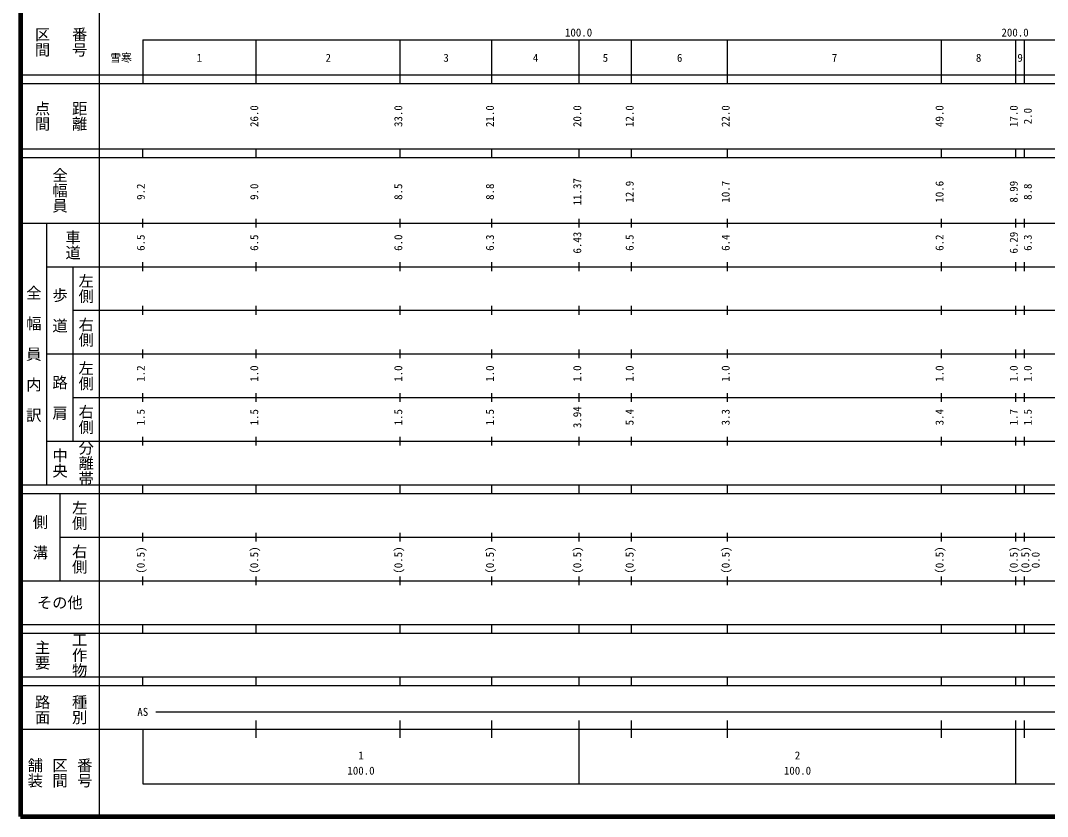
# Model space of a CAD drawing. Units: millimetres on the paper, enlarged 1000 times. Extents: x 40000 to 680000, y 20000 to 380000.
# Drawn here: x 40000 to 275268, y 20000 to 202409 of the extents above; entities that cross this region are included whole.
import ezdxf
from ezdxf.enums import TextEntityAlignment as Align

# ---------------------------------------------------------------- set-up
doc = ezdxf.new("R2010")
doc.units = ezdxf.units.MM
doc.header["$LTSCALE"] = 1000
doc.layers.add('M-TTL', color=2, linetype='Continuous', lineweight=140)
doc.layers.add('M-TTL-BAND', color=7, linetype='Continuous', lineweight=25)
doc.styles.add('@ＭＳ ゴシック', font='')
doc.styles.add('ＭＳ ゴシック', font='')
doc.styles.get('@ＭＳ ゴシック').set_extended_font_data('@MS Gothic')
doc.styles.get('ＭＳ ゴシック').set_extended_font_data('MS Gothic')

msp = doc.modelspace()

# ---------------------------------------------------------------- linework, layer by layer
at = {"layer": 'M-TTL'}
for p, q in [((40000, 380000), (40000, 20000)), ((40000, 20000), (680000, 20000))]:
    msp.add_line(p, q, dxfattribs=at)
at = {"layer": 'M-TTL-BAND'}
for p, q in [((58000, 370000), (58000, 20000)), ((68000, 198000), (579000, 198000)), ((68000, 198000), (68000, 188000)), ((94000, 188000), (94000, 198000)), ((127000, 188000), (127000, 198000)), ((148000, 188000), (148000, 198000)), ((168000, 188000), (168000, 198000)), ((180000, 188000), (180000, 198000)), ((202000, 188000), (202000, 198000)), ((251000, 188000), (251000, 198000)), ((268000, 188000), (268000, 198000)), ((270000, 188000), (270000, 198000)), ((40000, 190000), (579000, 190000)), ((40000, 188000), (579000, 188000)), ((40000, 173000), (579000, 173000)), ((68000, 171000), (68000, 173000)), ((94000, 171000), (94000, 173000)), ((127000, 171000), (127000, 173000)), ((148000, 171000), (148000, 173000)), ((168000, 171000), (168000, 173000)), ((180000, 171000), (180000, 173000)), ((202000, 171000), (202000, 173000)), ((251000, 171000), (251000, 173000)), ((268000, 171000), (268000, 173000)), ((270000, 171000), (270000, 173000)), ((40000, 171000), (579000, 171000)), ((40000, 156000), (579000, 156000)), ((46000, 96000), (46000, 156000)), ((68000, 155000), (68000, 157000)), ((94000, 155000), (94000, 157000)), ((127000, 155000), (127000, 157000)), ((148000, 155000), (148000, 157000)), ((168000, 155000), (168000, 157000)), ((180000, 155000), (180000, 157000)), ((202000, 155000), (202000, 157000)), ((251000, 155000), (251000, 157000)), ((268000, 155000), (268000, 157000)), ((270000, 155000), (270000, 157000)), ((46000, 146000), (579000, 146000)), ((52000, 146000), (52000, 106000)), ((68000, 145000), (68000, 147000)), ((94000, 145000), (94000, 147000)), ((127000, 145000), (127000, 147000)), ((148000, 145000), (148000, 147000)), ((168000, 145000), (168000, 147000)), ((180000, 145000), (180000, 147000)), ((202000, 145000), (202000, 147000)), ((251000, 145000), (251000, 147000)), ((268000, 145000), (268000, 147000)), ((270000, 145000), (270000, 147000)), ((68000, 135000), (68000, 137000)), ((94000, 135000), (94000, 137000)), ((127000, 135000), (127000, 137000)), ((148000, 135000), (148000, 137000)), ((168000, 135000), (168000, 137000)), ((180000, 135000), (180000, 137000)), ((202000, 135000), (202000, 137000)), ((251000, 135000), (251000, 137000)), ((268000, 135000), (268000, 137000)), ((270000, 135000), (270000, 137000)), ((52000, 136000), (579000, 136000)), ((46000, 126000), (579000, 126000)), ((68000, 125000), (68000, 127000)), ((94000, 125000), (94000, 127000)), ((127000, 125000), (127000, 127000)), ((148000, 125000), (148000, 127000)), ((168000, 125000), (168000, 127000)), ((180000, 125000), (180000, 127000)), ((202000, 125000), (202000, 127000)), ((251000, 125000), (251000, 127000)), ((268000, 125000), (268000, 127000)), ((270000, 125000), (270000, 127000)), ((52000, 116000), (579000, 116000)), ((68000, 115000), (68000, 117000)), ((94000, 115000), (94000, 117000)), ((127000, 115000), (127000, 117000)), ((148000, 115000), (148000, 117000)), ((168000, 115000), (168000, 117000)), ((180000, 115000), (180000, 117000)), ((202000, 115000), (202000, 117000)), ((251000, 115000), (251000, 117000)), ((268000, 115000), (268000, 117000)), ((270000, 115000), (270000, 117000)), ((46000, 106000), (579000, 106000)), ((68000, 105000), (68000, 107000)), ((94000, 105000), (94000, 107000)), ((127000, 105000), (127000, 107000)), ((148000, 105000), (148000, 107000)), ((168000, 105000), (168000, 107000)), ((180000, 105000), (180000, 107000)), ((202000, 105000), (202000, 107000)), ((251000, 105000), (251000, 107000)), ((268000, 105000), (268000, 107000)), ((270000, 105000), (270000, 107000)), ((40000, 96000), (579000, 96000)), ((68000, 94000), (68000, 96000)), ((94000, 94000), (94000, 96000)), ((127000, 94000), (127000, 96000)), ((148000, 94000), (148000, 96000)), ((168000, 94000), (168000, 96000)), ((180000, 94000), (180000, 96000)), ((202000, 94000), (202000, 96000)), ((251000, 94000), (251000, 96000)), ((268000, 94000), (268000, 96000)), ((270000, 94000), (270000, 96000)), ((40000, 94000), (579000, 94000)), ((49000, 94000), (49000, 74000)), ((68000, 83000), (68000, 85000)), ((94000, 83000), (94000, 85000)), ((127000, 83000), (127000, 85000)), ((148000, 83000), (148000, 85000)), ((168000, 83000), (168000, 85000)), ((180000, 83000), (180000, 85000)), ((202000, 83000), (202000, 85000)), ((251000, 83000), (251000, 85000)), ((268000, 83000), (268000, 85000)), ((270000, 83000), (270000, 85000)), ((49000, 84000), (579000, 84000)), ((40000, 74000), (579000, 74000)), ((68000, 73000), (68000, 75000)), ((94000, 73000), (94000, 75000)), ((127000, 73000), (127000, 75000)), ((148000, 73000), (148000, 75000)), ((168000, 73000), (168000, 75000)), ((180000, 73000), (180000, 75000)), ((202000, 73000), (202000, 75000)), ((251000, 73000), (251000, 75000)), ((268000, 73000), (268000, 75000)), ((270000, 73000), (270000, 75000)), ((40000, 64000), (579000, 64000)), ((68000, 62000), (68000, 64000)), ((94000, 62000), (94000, 64000)), ((127000, 62000), (127000, 64000)), ((148000, 62000), (148000, 64000)), ((168000, 62000), (168000, 64000)), ((180000, 62000), (180000, 64000)), ((202000, 62000), (202000, 64000)), ((251000, 62000), (251000, 64000)), ((268000, 62000), (268000, 64000)), ((270000, 62000), (270000, 64000)), ((40000, 62000), (579000, 62000)), ((40000, 52000), (579000, 52000)), ((68000, 50000), (68000, 52000)), ((94000, 50000), (94000, 52000)), ((127000, 50000), (127000, 52000)), ((148000, 50000), (148000, 52000)), ((168000, 50000), (168000, 52000)), ((180000, 50000), (180000, 52000)), ((202000, 50000), (202000, 52000)), ((251000, 50000), (251000, 52000)), ((268000, 50000), (268000, 52000)), ((270000, 50000), (270000, 52000)), ((40000, 50000), (579000, 50000)), ((71000, 44000), (549000, 44000)), ((40000, 40000), (579000, 40000)), ((68000, 40000), (68000, 27500)), ((94000, 38000), (94000, 42000)), ((127000, 38000), (127000, 42000)), ((148000, 38000), (148000, 42000)), ((168000, 27500), (168000, 42000)), ((180000, 38000), (180000, 42000)), ((202000, 38000), (202000, 42000)), ((251000, 38000), (251000, 42000)), ((268000, 27500), (268000, 42000)), ((270000, 38000), (270000, 42000)), ((68000, 27500), (579000, 27500))]:
    msp.add_line(p, q, dxfattribs=at)

# ---------------------------------------------------------------- texts
at = {"layer": 'M-TTL-BAND', "style": '@ＭＳ ゴシック'}
for s, p in [('区間', (45000, 197500)), ('番号', (53500, 197500)), ('点間', (45000, 180500)), ('距離', (53500, 180500)), ('全幅員', (49000, 163500)), ('車道', (52000, 151000)), ('左側', (55000, 141000)), ('全\u3000幅\u3000員\u3000内\u3000訳', (43000, 126000)), ('歩\u3000道', (49000, 136000)), ('右側', (55000, 131000)), ('左側', (55000, 121000)), ('路\u3000肩', (49000, 116000)), ('右側', (55000, 111000)), ('分離帯', (55000, 101000)), ('中央', (49000, 101000)), ('左側', (53500, 89000)), ('側\u3000溝', (44500, 84000)), ('右側', (53500, 79000)), ('工作物', (53500, 57000)), ('主要', (45000, 57000)), ('路面', (45000, 44500)), ('種別', (53500, 44500)), ('舗装', (43333, 30000)), ('区間', (49000, 30000)), ('番号', (54667, 30000))]:
    msp.add_text(s, height=2566, rotation=270, dxfattribs=at).set_placement(p, align=Align.MIDDLE_CENTER)
at = {"layer": 'M-TTL-BAND', "style": 'ＭＳ ゴシック'}
for s, p in [('100.0', (167844, 198195)), ('200.0', (267844, 198195)), ('雪寒', (63017, 192405)), ('1', (81000, 192405)), ('2', (110500, 192405)), ('3', (137500, 192405)), ('4', (158000, 192405)), ('5', (174000, 192405)), ('6', (191000, 192405)), ('7', (226500, 192405)), ('8', (259500, 192405)), ('9', (269000, 192405)), ('AS', (68000, 42500)), ('1', (118000, 32523)), ('2', (218000, 32523)), ('100.0', (118000, 29033)), ('100.0', (218000, 29033))]:
    msp.add_text(s, height=1833, dxfattribs=at).set_placement(p, align=Align.BOTTOM_CENTER)
for s, p in [('26.0', (95000, 180500)), ('33.0', (128000, 180500)), ('21.0', (149000, 180500)), ('20.0', (169000, 180500)), ('12.0', (181000, 180500)), ('22.0', (203000, 180500)), ('49.0', (252000, 180500)), ('17.0', (269000, 180500)), ('2.0', (272215, 180500)), ('9.2', (69000, 163174)), ('9.0', (95000, 163174)), ('8.5', (128000, 163174)), ('8.8', (149000, 163174)), ('11.37', (169000, 163174)), ('12.9', (181000, 163174)), ('10.7', (203000, 163174)), ('10.6', (252000, 163174)), ('8.99', (269000, 163174)), ('8.8', (272215, 163174)), ('6.5', (69000, 151500)), ('6.5', (95000, 151500)), ('6.0', (128000, 151500)), ('6.3', (149000, 151500)), ('6.43', (169000, 151500)), ('6.5', (181000, 151500)), ('6.4', (203000, 151500)), ('6.2', (252000, 151500)), ('6.29', (269000, 151500)), ('6.3', (272215, 151500)), ('1.2', (69000, 121500)), ('1.0', (95000, 121500)), ('1.0', (128000, 121500)), ('1.0', (149000, 121500)), ('1.0', (169000, 121500)), ('1.0', (181000, 121500)), ('1.0', (203000, 121500)), ('1.0', (252000, 121500)), ('1.0', (269000, 121500)), ('1.0', (272215, 121500)), ('1.5', (69000, 111500)), ('1.5', (95000, 111500)), ('1.5', (128000, 111500)), ('1.5', (149000, 111500)), ('3.94', (169000, 111500)), ('5.4', (181000, 111500)), ('3.3', (203000, 111500)), ('3.4', (252000, 111500)), ('1.7', (269000, 111500)), ('1.5', (272215, 111500)), ('(0.5)', (69000, 78764)), ('(0.5)', (95000, 78764)), ('(0.5)', (128000, 78764)), ('(0.5)', (149000, 78764)), ('(0.5)', (169000, 78764)), ('(0.5)', (181000, 78764)), ('(0.5)', (203000, 78764)), ('(0.5)', (252000, 78764)), ('(0.5)', (269000, 78764)), ('(0.5)', (271643, 78764)), ('0.0', (274013, 78764))]:
    msp.add_text(s, height=1833, rotation=90, dxfattribs=at).set_placement(p, align=Align.BOTTOM_CENTER)
msp.add_text('その他', height=2566, dxfattribs=at).set_placement((49000, 69000), align=Align.MIDDLE_CENTER)

doc.saveas('drawing.dxf')
